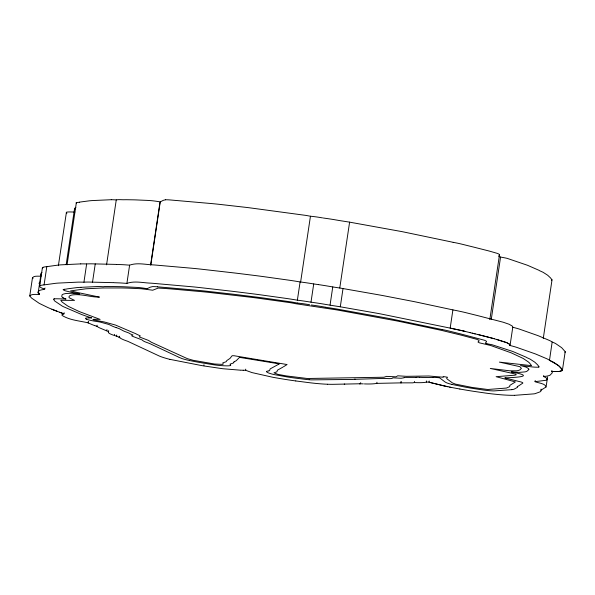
<?xml version="1.0" encoding="UTF-8"?>
<svg xmlns="http://www.w3.org/2000/svg" width="595" height="595" viewBox="0 0 595 595"><rect width="100%" height="100%" fill="white"/><g stroke="black" fill="none" stroke-linecap="round" stroke-linejoin="round"><path stroke-width="0.89" d="M498.878 256.534A14.644 1.681 8.5 0 0 499.718 256.809L501.756 257.293A18.348 2.112 8.5 0 1 505.653 258.022L505.973 258.096A10.175 1.168 8.5 0 1 507.2 258.371L527.482 265.273L539.085 270.346A27.831 3.198 8.5 0 1 539.486 270.658L542.699 272.116A17.976 2.068 8.5 0 1 543.213 272.376L547.095 274.86A129.941 14.934 8.5 0 1 547.839 275.396L550.479 277.88A163.394 18.78 8.5 0 1 550.851 278.378L552.011 279.843L551.409 280.26M404.191 377.542L405.024 377.356M230.667 365.226L230.161 364.356A15.284 1.755 8.5 0 1 230.064 364.17A6.857 0.788 8.5 0 1 230.124 364.095L233.3 363.062L233.932 362.162M52.144 309.333L49.452 308.225A114.582 13.172 8.5 0 1 47.399 307.31L40.832 304.127A108.684 12.495 8.5 0 1 38.972 303.16L31.661 298.125A75.245 8.65 8.5 0 1 31.304 297.775L29.757 295.975L32.487 277.731C34.279 275.403 38.452 276.497 41.144 276.11M38.162 292.926L40.884 274.682A102.504 11.781 8.5 0 1 41.181 273.09L41.947 272.473M39.649 286.165L42.379 267.921M29.757 295.975C31.832 293.528 36.325 294.748 39.307 294.361L39.478 293.216M44.774 289.163A34.629 3.979 8.5 0 1 40.267 285.6L40.43 285.533A33.409 3.838 8.5 0 1 41.248 285.288L42.847 285.02A31.892 3.667 8.5 0 1 44.075 284.893L46.812 266.649L58.444 265.05A85.39 9.817 8.5 0 1 61.493 264.812L80.734 263.89M45.079 288.032C44.424 290.42 40.125 289.14 38.452 291.334A102.504 11.781 8.5 0 0 38.199 293.008L38.236 293.09A88.387 10.16 8.5 0 0 39.3 294.361M58.377 265.712L66.424 212.266A11.669 1.339 8.5 0 1 66.789 212.132L67.852 211.999A18.371 2.112 8.5 0 1 70.374 211.954L74.888 212.058M66.186 264.641L74.546 208.689L75.037 207.982A67.25 7.728 8.5 0 1 75.885 207.491M67.056 264.864L76.353 202.672M64.126 312.717L63.955 313.855L62.758 314.19M44.082 284.893L55.714 283.294A85.39 9.817 8.5 0 1 58.764 283.056L78.012 282.134A44.893 5.162 8.5 0 1 83.932 282.201L86.647 263.957A39.039 4.485 8.5 0 1 91.63 263.823L115.973 264.411M83.925 282.201A39.039 4.485 8.5 0 1 88.9 282.06L92.515 282.156L95.245 263.912M94.761 325.614A68.551 7.876 8.5 0 1 90.946 324.096L88.067 322.84L88.239 321.694M88.603 321.798L88.387 322.921M108.677 330.575L108.506 331.713A43.547 5.005 8.5 0 1 107.688 331.289L99.491 327.823A52.189 5.995 8.5 0 1 98.383 327.265L96.94 326.343L97.111 325.205M106.565 264.834L116.263 199.898L117.364 199.749A15.12 1.74 8.5 0 1 119.937 199.66L122.183 199.727A20.066 2.306 8.5 0 0 123.507 199.756L125.218 199.734A39.612 4.552 8.5 0 1 126.266 199.719L133.979 199.846A70.24 8.077 8.5 0 1 139.423 200.061L145.388 200.314A46.834 5.385 8.5 0 1 146.995 200.374L150.981 200.634A13.075 1.502 8.5 0 1 155.154 201.103A11.893 1.369 8.5 0 1 156.887 201.348L160.048 201.854L150.617 264.961M106.773 330.723L106.944 329.578M114.426 335.491L114.597 334.353M118.658 337.053L117.304 336.472A21.041 2.417 8.5 0 0 116.583 336.175L116.746 335.037M113.675 282.67L114.009 282.685A34.807 4.001 8.5 0 0 114.828 282.722L119.602 282.9A40.817 4.693 8.5 0 1 122.488 283.071L126.891 283.399L129.613 265.162C137.311 262.358 145.983 264.716 153.986 264.939A9.289 1.071 8.5 0 0 154.596 264.983L190.757 268.137A88.64 10.189 8.5 0 1 200.009 269.044L235.285 273.068A80.295 9.23 8.5 0 1 237.732 273.365L256.735 275.73A109.019 12.532 8.5 0 1 263.592 276.638L286.277 279.806A47.734 5.489 8.5 0 1 300.103 281.941A40.981 4.708 8.5 0 1 313.714 283.934L318.556 284.626M119.87 337.774L119.372 337.343L119.543 336.205M150.833 264.879L160.263 201.779L161.119 201.437A81.575 9.379 8.5 0 0 161.513 201.259L162.866 200.53A61.315 7.051 8.5 0 0 163.119 200.381L165.447 199.779M203.959 364.78L203.787 365.918L201.95 365.635L169.88 359.35M295.782 380.949A51.319 5.898 8.5 0 1 284.291 379.246L279.33 378.42A99.053 11.387 8.5 0 1 276.883 377.996L274.474 377.58A69.199 7.951 8.5 0 1 272.77 377.267L251.923 372.574L245.609 370.276L245.772 369.138M318.556 284.626A54.933 6.314 8.5 0 1 325.145 285.645L332.226 286.835A18.936 2.179 8.5 0 1 332.761 286.931L330.039 305.175A18.936 2.179 8.5 0 0 329.496 305.079L322.416 303.881A54.933 6.314 8.5 0 0 315.826 302.862L310.992 302.171A40.981 4.708 8.5 0 0 297.366 300.17L300.103 281.933M300.609 282.112L310.449 216.26A20.304 2.335 8.5 0 0 306.172 215.442L248.584 207.677A76.353 8.776 8.5 0 0 245.237 207.283L219.815 204.405A58.667 6.746 8.5 0 0 212.251 203.631L177.236 200.567A27.333 3.139 8.5 0 1 175.845 200.456L170.311 199.965A13.804 1.584 8.5 0 0 165.417 199.771M310.992 302.171L313.721 283.934M339.767 288.002L349.607 222.151A45.882 5.273 8.5 0 0 346.9 221.719L341.389 220.857A26.961 3.101 8.5 0 1 338.503 220.388L333.907 219.592A37.113 4.269 8.5 0 0 326.305 218.439L323.308 218.008M456.134 329.333L380.532 313.9A125.709 14.451 8.5 0 0 376.813 313.215L340.295 306.804L343.017 288.56A69.89 8.033 8.5 0 0 338.191 287.779L332.813 286.939M360.704 382.615L360.533 383.76L360.049 383.768M364.43 383.916A47.92 5.511 8.5 0 0 375.579 383.574L376.761 383.381L376.955 382.235M400.77 381.752L400.688 382.89M376.784 383.381L401.32 382.86L401.491 381.722M414.507 381.44L414.336 382.578L412.677 382.853L401.342 382.86M426.503 380.934L426.332 382.072L429.002 382.139L443.825 385.91M429.173 381.001L429.002 382.139L431.033 382.764L449.909 387.152M343.017 288.56L378.606 294.808A127.345 14.637 8.5 0 1 383.262 295.656L412.908 301.382A116.308 13.365 8.5 0 1 416.098 302.029L452.899 309.891L450.17 328.128L464.323 331.207M489.804 319.627L499.51 254.697A22.32 2.566 8.5 0 0 498.365 253.842A20.847 2.395 8.5 0 0 497.219 253.358L489.782 251.202A57.477 6.605 8.5 0 1 488.376 250.83L473.174 246.977A79.998 9.193 8.5 0 1 471.671 246.613L461.876 244.181A24.983 2.871 8.5 0 0 454.9 242.656L453.189 242.336M491.277 319.27L500.566 257.085M452.899 309.891L457.756 310.858A56.614 6.508 8.5 0 1 460.143 311.371L463.468 312.107A43.309 4.976 8.5 0 1 465.506 312.591L475.174 314.993A75.379 8.665 8.5 0 0 477.108 315.462L503.229 322.23L509.052 324.238L512.317 326.082L512.808 327.019L510.034 345.494A36.883 4.239 8.5 0 1 514.987 346.833A34.622 3.979 8.5 0 1 516.802 347.398L535.515 353.966L546.835 358.755A65.852 7.571 8.5 0 1 548.456 359.611L548.59 359.692A55.528 6.381 8.5 0 1 549.386 360.22L558.281 365.389L560.854 367.881L562.468 370.395L561.896 369.25M547.579 377.007L546.084 386.958C545.422 383.329 538.244 383.135 535.046 381.663L535.217 380.525M543.272 338.414L552.019 279.881M514.668 395.325L533.715 393.883A61.612 7.08 8.5 0 0 535.113 393.659L539.962 391.882A63.918 7.348 8.5 0 0 540.974 390.58L541.034 389.123M535.046 381.663L545.786 380.309A47.079 5.415 8.5 0 0 547.065 379.565L546.671 378.316A42.185 4.849 8.5 0 0 544.775 377.089L543.614 376.568L543.785 375.43M551.87 370.417L552.108 372.068A67.897 7.802 8.5 0 1 552.346 372.73L550.115 375.125A79.009 9.081 8.5 0 1 546.552 376.174L543.614 376.568M562.372 370.536L559.263 371.451L551.699 371.555L559.263 371.451L562.372 370.536L565.191 351.697M74.546 208.689L74.717 209.671A58.035 6.671 8.5 0 0 74.769 209.73M479.064 340.89L478.863 340.214L476.774 339.314L461.423 335.201L441.408 330.359L401.32 321.843A117.438 13.499 8.5 0 0 396.315 320.831L337.12 309.958L295.395 303.658A12.145 1.398 8.5 0 0 290.635 302.729L255.865 297.887A139.565 16.043 8.5 0 0 250.465 297.225L209.611 292.457A50.605 5.816 8.5 0 0 204.435 291.907L169.962 288.843A37.946 4.358 8.5 0 1 165.284 288.486L158.225 288.062L152.729 290.211L141.283 288.739L131.502 288.285A56.309 6.471 8.5 0 0 127.367 288.099L124.794 288.032A138.166 15.879 8.5 0 0 121.083 287.958L103.002 287.965L85.985 288.783L70.582 290.896L77.581 292.532A198.068 22.766 8.5 0 1 82.541 293.536L99.447 297.113C90.507 297.284 81.604 293.692 72.583 294.904A71.564 8.226 8.5 0 0 70.954 295.284L69.533 295.916L68.946 296.905A66.521 7.646 8.5 0 0 69.355 297.827L74.546 300.401L60.802 300.304L61.679 301.509A80.295 9.23 8.5 0 0 62.416 302.26L67.309 305.726A159.125 18.289 8.5 0 0 68.737 306.559L79.261 311.564L100.086 319.396L93.794 319.262L92.887 319.552L93.184 319.812L104.356 321.984L115.482 325.049L135.244 333.498A24.217 2.782 8.5 0 1 136.91 334.36L140.249 335.855L139.312 336.926L148.43 340.385L151.42 342.274L187.388 358.659L193.226 360.317L214.572 364.021L222.612 364.393L223.237 364.058L222.768 362.913L226.152 361.73L226.821 360.548L229.953 358.45L232.124 355.728L233.976 355.721L287.088 364.542L283.741 366.624M234.586 361.559L236.148 360.763L239.257 357.64A36.206 4.165 8.5 0 0 239.443 357.357L278.594 363.746A32.859 3.778 8.5 0 0 279.33 363.872L270.242 368.855A25.473 2.93 8.5 0 0 270.145 368.922L269.542 370.633A7.11 0.818 8.5 0 1 269.386 370.759L268.598 370.923M528.732 369.651L526.954 371.25A54.74 6.292 8.5 0 1 524.946 371.89L519.383 372.381L511.187 371.897A22.885 2.633 8.5 0 0 511.849 372.031C535.255 376.382 517.687 377.237 506.434 377.862A34.019 3.912 8.5 0 1 504.835 377.914L521.279 382.042A13.492 1.547 8.5 0 1 521.904 382.295A14.116 1.621 8.5 0 1 522.797 383.135L518.133 386.222A20.371 2.343 8.5 0 1 517.806 386.326L517.39 386.445M478.774 341.277L477.993 342.028L479.421 342.839L490.637 345.479L511.254 352.865L523.161 358.435L528.36 361.946A225.446 25.912 8.5 0 1 529.662 363.203L531.603 365.665L499.406 362.11L519.829 366.654L521.399 368.379L519.904 369.874L518.327 370.484A53.193 6.114 8.5 0 1 516.438 370.811L509.662 370.797L490.31 368.446L515.828 374.121L516.192 374.813L514.705 375.207L496.133 376.68L515.404 381.93L509.841 385.374L509.729 386.638L506.419 388.059L487.736 389.502L471.939 387.412L455.376 384.11L452.379 382.89L447.068 378.933L446.629 378.219L447.537 377.252L444.13 376.672L443.126 376.672L443.268 377.23L428.824 376.003L406.37 376.323L397.705 375.802L396.069 376.821L386.505 376.382L383.998 377.23L307.28 378.494L286.463 375.936L277.858 374.352L273.945 372.827L276.898 371.816L277.449 370.172L283.175 366.974M498.907 255.872L499.51 254.697M266.612 371.459L266.805 371.325A21.457 2.469 8.5 0 1 267.624 371.087L268.263 370.975M546.054 386.981L540.922 390.238M126.891 283.399C134.589 280.609 143.261 282.952 151.256 283.183A14.102 1.621 8.5 0 0 152.588 283.279L193.554 286.909A93.237 10.717 8.5 0 1 203.698 288.01L232.563 291.312A80.295 9.23 8.5 0 1 235.003 291.609L254.005 293.975A109.019 12.532 8.5 0 1 260.87 294.882L284.001 298.11A47.444 5.452 8.5 0 1 297.374 300.178M43.004 267.356L43.16 267.289A33.409 3.838 8.5 0 1 43.978 267.043L45.577 266.776A31.892 3.667 8.5 0 1 46.804 266.649M147.285 288.612L149.895 287.363A61.315 7.051 8.5 0 0 150.141 287.214L152.469 286.612A13.804 1.584 8.5 0 1 157.355 286.805M355.089 379.104L354.657 379.193M79.351 202.211L80.191 202.047A36.637 4.21 8.5 0 1 80.667 201.965L89.22 200.842A77.038 8.858 8.5 0 1 93.898 200.5L111.332 199.712M64.2 289.319L63.472 289.467A11.774 1.354 8.5 0 0 63.137 289.683L64.334 290.479A11.483 1.316 8.5 0 0 66.09 291.022L69.288 291.788A36.741 4.224 8.5 0 0 72.575 292.48L79.499 293.885L71.348 293.253L66 293.521A67.25 7.728 8.5 0 0 62.081 294.815L61.739 296.503A58.035 6.671 8.5 0 0 62.765 297.552L62.958 297.671M416.232 377.401L405.641 377.409M511.812 389.658L493.887 390.915A16.028 1.845 8.5 0 1 483.051 389.97L473.397 388.52A39.582 4.552 8.5 0 1 465.565 387.189L451.947 384.422M54.628 298.854L53.81 298.965A11.669 1.339 8.5 0 0 53.446 299.099L54.576 300.839A47.957 5.511 8.5 0 0 54.814 301.077L62.349 306.157A71.735 8.248 8.5 0 0 63.256 306.618L81.448 314.435A134.745 15.485 8.5 0 0 87.748 316.652L91.69 317.938L88.967 317.849M80.927 287.333L96.427 286.582A25.86 2.975 8.5 0 1 101.574 286.634L102.533 286.701A14.816 1.703 8.5 0 0 103.292 286.738L104.385 286.582A15.12 1.74 8.5 0 1 106.959 286.493L109.711 286.574A15.381 1.77 8.5 0 0 110.201 286.582L112.239 286.567A39.612 4.552 8.5 0 1 113.288 286.552L121.001 286.678A70.24 8.077 8.5 0 1 126.445 286.894L138.003 287.467A13.075 1.502 8.5 0 1 142.175 287.935A11.893 1.369 8.5 0 1 143.916 288.181L147.069 288.687M432.907 377.409L426.987 377.535A41.538 4.775 8.5 0 1 422.777 377.461L419.624 377.327M344.736 384.087L333.044 384.318A56.555 6.5 8.5 0 1 327.592 384.251M344.222 384.095L359.663 383.768M92.515 282.156L113.162 282.647M359.856 383.768L359.469 383.775M359.759 383.768L360.146 383.76M360.436 383.76L363.344 383.872M243.214 370.246L240.365 370.157M65.919 299.002L57.388 298.787A18.133 2.083 8.5 0 0 54.614 298.846M327.555 384.236L325.406 384.147A37.381 4.299 8.5 0 1 322.475 383.968A38.214 4.388 8.5 0 1 308.448 382.585L295.782 380.949M116.263 199.898L114.508 199.816A22.156 2.544 8.5 0 0 111.325 199.712M239.926 370.142L222.79 368.729L204.182 365.992M116.397 264.433L116.732 264.448A34.807 4.001 8.5 0 0 117.55 264.478L122.325 264.656A40.817 4.693 8.5 0 1 125.218 264.827L129.613 265.162M309.169 379.729L310.493 379.818A12.934 1.488 8.5 0 0 311.564 379.87L347.443 379.491A24.566 2.826 8.5 0 0 353.742 379.35L377.81 378.591A119.141 13.692 8.5 0 0 379.305 378.539L382.734 378.427A23.807 2.737 8.5 0 1 383.425 378.427L383.79 378.427A10.591 1.22 8.5 0 1 384.437 378.442L386.125 378.517A30.04 3.451 8.5 0 0 388.691 378.613L389.978 378.628A13.001 1.495 8.5 0 0 392.41 378.1L392.886 377.803A29.817 3.429 8.5 0 1 393.585 377.862L401.127 378.271L404.124 377.758A24.759 2.849 8.5 0 0 404.184 377.572M157.34 286.797L162.874 287.288A27.333 3.139 8.5 0 0 164.265 287.4L199.28 290.464A57.67 6.627 8.5 0 1 205.476 291.089L233.582 294.265A69.265 7.958 8.5 0 1 236.304 294.592L259.279 297.441A88.722 10.197 8.5 0 1 264.135 298.095L290.821 301.873A17.136 1.971 8.5 0 1 292.71 302.193A20.245 2.328 8.5 0 1 297.47 303.093M311.326 304.982L313.32 305.265A37.113 4.269 8.5 0 1 320.936 306.418L325.227 307.169M330.151 305.19L335.461 306.023A69.89 8.033 8.5 0 1 340.295 306.804M349.607 222.151L402.19 231.663L450.363 241.726A18.118 2.083 8.5 0 0 453.174 242.336M88.067 322.84C79.455 320.809 69.905 320.236 62.23 315.536A37.411 4.299 8.5 0 1 62.676 314.197M459.861 389.026L450.482 387.263M441.899 329.496L440.218 329.169A14.496 1.666 8.5 0 1 438.099 328.723L389.212 318.496L337.298 309.103A44.409 5.102 8.5 0 0 333.929 308.552L328.41 307.689A26.961 3.101 8.5 0 1 325.524 307.221M449.627 387.092L450.772 387.323M447.916 386.757L445.38 386.237M444.212 385.991L444.986 386.155M189.597 360.54L194.922 361.604A48.307 5.556 8.5 0 0 197.6 362.095L201.155 362.719A33.246 3.823 8.5 0 0 203.594 363.114L211.091 364.356A13.878 1.592 8.5 0 0 218.253 365.345L222.381 365.68A27.772 3.191 8.5 0 0 223.594 365.747L223.794 365.754A46.611 5.355 8.5 0 0 224.724 365.791L226.464 365.851A16.63 1.911 8.5 0 0 230.696 365.226M456.566 329.429L462.33 330.723M469.886 332.598L478.737 334.732M477.986 334.554L488.926 337.313M475.212 333.899L472.906 333.349M479.22 334.851L491.076 337.901M462.553 330.775L463.669 331.051M463.892 331.103L464.762 331.318M472.214 333.178L472.675 333.289M464.546 331.266L465.193 331.43M464.978 331.37L470.162 332.664M494.043 338.696L506.576 342.586L509.305 344.081L510.049 345.442L509.409 344.163L506.814 342.69L496.386 339.314M493.233 338.481L492.429 338.265M493.642 338.592L491.634 338.049M493.434 338.533L494.244 338.748M492.229 338.213L490.354 337.707M116.226 327.607L119.007 328.559A8.91 1.026 8.5 0 1 119.342 328.723L123.812 331.088A71.311 8.196 8.5 0 0 125.248 331.653L128.096 332.702A19.576 2.254 8.5 0 1 129.45 333.334L130.141 333.802A16.191 1.859 8.5 0 0 130.595 334.04L132.983 334.978L131.852 335.454A13.916 1.599 8.5 0 0 131.986 335.989L132.157 336.101A12.421 1.428 8.5 0 0 132.856 336.435L141.573 339.715A17.047 1.956 8.5 0 1 142.257 340.057L142.547 340.318A52.122 5.987 8.5 0 0 143.454 341.009L143.96 341.307A27.787 3.191 8.5 0 0 145.872 342.118L147.21 342.608A58.898 6.768 8.5 0 1 149.992 343.687L178.5 357.067M486.703 343.642L488.778 344.126A19.233 2.209 8.5 0 1 491.998 344.721L512.771 351.466L526.106 357.179A27.831 3.198 8.5 0 1 526.508 357.498L529.721 358.949A17.976 2.068 8.5 0 1 530.234 359.209L534.86 362.229L537.501 364.713A163.394 18.78 8.5 0 1 537.873 365.211L539.033 366.676A12.108 1.391 8.5 0 1 538.75 367.011M96.94 326.343L94.791 325.621M59.582 312.241L63.955 313.855L56.823 311.185M57.321 311.378L55.357 310.612M56.577 311.088L53.967 310.062M55.127 310.523L52.598 309.512M53.282 309.787L53.736 309.973M53.052 309.697L51.921 309.236M118.836 337.127L119.372 337.343M86.431 319.188L87.153 319.463A10.874 1.25 8.5 0 0 94.092 321.055L97.877 321.672A5.66 0.647 8.5 0 1 100.064 322.044L107.628 324.119A9.438 1.086 8.5 0 1 109.049 324.535L110.328 325.153A68.351 7.854 8.5 0 0 111.034 325.51L112.202 326.053A45.629 5.243 8.5 0 0 116.122 327.6M178.961 357.283L181.877 358.517A20.156 2.313 8.5 0 0 189.641 360.54M555.202 363.314L553.67 362.333M555.418 363.441L559.196 366.156L561.747 369.071M39.999 283.904L38.883 283.183M76.428 203.259L76.115 202.85A11.774 1.354 8.5 0 1 76.45 202.635L78.094 202.397A27.586 3.168 8.5 0 0 79.351 202.211M553.543 362.243L549.49 360.302L552.16 342.021A46.655 5.362 8.5 0 1 555.842 343.709L561.643 347.666L565.146 351.615A36.057 4.143 8.5 0 1 564.982 352.396M552.138 341.999L552.123 341.984A55.528 6.381 8.5 0 0 551.312 341.448L551.186 341.374A65.852 7.571 8.5 0 0 549.572 340.519L538.237 335.729L519.524 329.154A34.622 3.979 8.5 0 0 518.431 328.812A36.883 4.239 8.5 0 0 512.749 327.257M66.9 213.27L66.298 212.668M33.015 278.475L32.487 277.731M40.921 274.764L40.958 274.853A88.387 10.16 8.5 0 0 41.367 275.47M309.579 304.729A16.392 1.882 8.5 0 1 308.032 304.476L306.589 304.238A14.362 1.651 8.5 0 0 297.411 303.071M80.927 287.333A75.818 8.717 8.5 0 0 76.614 287.638L68.224 288.731A46.261 5.318 8.5 0 0 67.205 288.88L66.372 289.051A27.816 3.198 8.5 0 1 65.346 289.207L64.788 289.259A25.087 2.886 8.5 0 0 64.193 289.319M65.844 298.995A27.593 3.168 8.5 0 1 62.996 297.671M86.349 319.18A14.54 1.673 8.5 0 1 89.057 317.871M233.932 362.005A25.228 2.901 8.5 0 1 234.504 361.582M266.679 371.473A19.791 2.276 8.5 0 0 271.967 374.039L272.577 374.196A14.481 1.666 8.5 0 0 274.459 374.634L286.708 376.858A22.365 2.573 8.5 0 0 288.374 377.126L291.23 377.55A49.363 5.675 8.5 0 0 296.734 378.286L306.626 379.513A17.738 2.038 8.5 0 0 309.155 379.729M416.046 377.364A16.288 1.874 8.5 0 1 419.512 377.297M432.907 377.416A23.16 2.663 8.5 0 1 433.785 377.394L433.963 377.394A5.883 0.677 8.5 0 1 434.99 377.431L438.121 377.654A10.74 1.235 8.5 0 1 439.527 377.78L444.971 381.901A48.381 5.563 8.5 0 0 445.41 382.191L445.662 382.332A20.505 2.358 8.5 0 0 451.85 384.422M511.856 389.666A41.129 4.73 8.5 0 0 514.11 389.167L517.486 387.315A34.041 3.912 8.5 0 0 517.457 387.04L517.278 386.668A10.777 1.242 8.5 0 1 517.3 386.467M528.762 369.659A47.072 5.407 8.5 0 0 528.635 368.729L526.352 367.197L520.536 365.516L532.555 366.966A11.409 1.309 8.5 0 0 538.899 367.041M486.74 343.642A14.644 1.681 8.5 0 1 485.416 343.189A26.016 2.99 8.5 0 1 485.49 343.07L486.569 341.627A22.305 2.566 8.5 0 0 485.051 340.519A20.847 2.395 8.5 0 0 484.241 340.191L460.203 333.81A79.998 9.193 8.5 0 1 458.693 333.453L449.478 331.155A26.716 3.072 8.5 0 0 441.951 329.489M108.669 331.742A36.503 4.195 8.5 0 0 112.782 334.94L115.594 335.878A24.715 2.841 8.5 0 0 116.568 336.175M119.922 337.774A53.104 6.106 8.5 0 0 124.645 340.191L126.869 340.995A36.823 4.232 8.5 0 1 128.156 341.485L159.267 356.018A44.796 5.147 8.5 0 0 169.783 359.35M245.609 370.276A45.131 5.184 8.5 0 1 243.206 370.246M426.429 382.087A39.813 4.574 8.5 0 1 414.313 382.57M459.853 389.026A63.025 7.244 8.5 0 0 473.739 391.339L485.743 393.094A36.89 4.239 8.5 0 0 490.287 393.689L492.08 393.897A41.189 4.73 8.5 0 0 514.608 395.311M42.654 268.62A34.629 3.979 8.5 0 1 42.996 267.356M80.719 263.89A44.893 5.162 8.5 0 1 86.654 263.957M310.389 216.238A14.362 1.651 8.5 0 1 319.567 217.406L321.01 217.644A16.392 1.882 8.5 0 0 322.557 217.889"/></g></svg>
